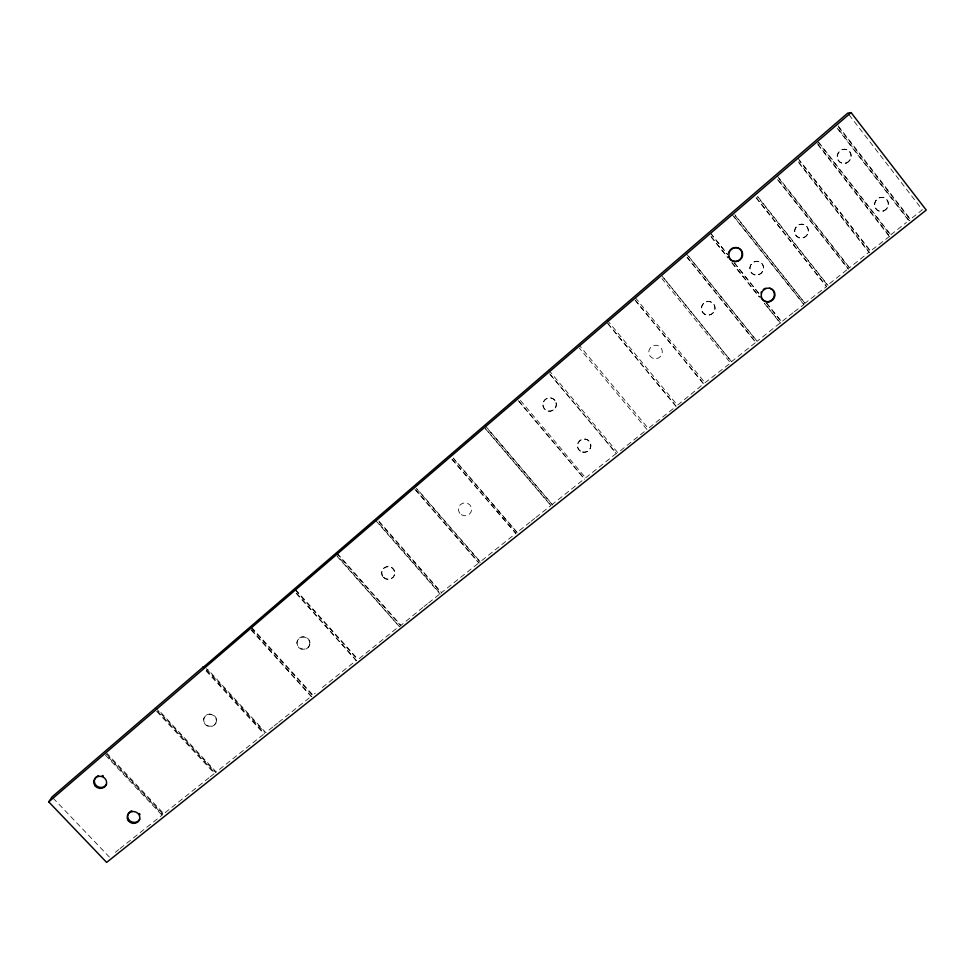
<?xml version="1.0" encoding="UTF-8"?>
<svg xmlns="http://www.w3.org/2000/svg" width="975" height="975" viewBox="0 0 975 975"><rect width="100%" height="100%" fill="white"/><g stroke="black" fill="none" stroke-linecap="round" stroke-linejoin="round"><path stroke-width="0.73" stroke-dasharray="4.88 3.66" d="M337.094 556.311L399.421 626.632L422.833 607.474M399.421 626.632L337.265 555.811M296.168 593.434L356.521 660.782L398.312 626.998M356.521 660.782L296.388 592.898M251.184 630.142L311.488 696.65L315.266 693.128M311.488 696.65L251.465 629.557M309.684 644.987A6.545 6.252 13.5 0 0 301.677 637.162A6.545 6.252 13.5 0 0 298.777 647.595A6.545 6.252 13.5 0 0 309.684 644.987L309.782 644.682A6.533 6.252 13.5 0 0 301.787 636.87A6.533 6.252 13.5 0 0 298.874 647.303A6.533 6.252 13.5 0 0 309.782 644.682M215.804 723.328A6.496 6.118 16.2 0 0 209.467 714.37A6.496 6.118 16.2 0 0 204.652 723.828A6.496 6.118 16.2 0 0 215.804 723.328L215.962 722.975A6.484 6.106 16.2 0 0 209.625 714.029A6.484 6.106 16.2 0 0 204.811 723.474A6.484 6.106 16.2 0 0 215.962 722.975M272.817 726.972L265.748 732.603L207.577 669.191M273.999 726.034L277.534 723.218M278.704 722.28L311.683 695.979M115.318 852.333L118.865 849.517M120.047 848.567L159.096 817.489M160.278 816.55L162.642 814.673L105.958 754.504M209.064 777.721L163.824 813.723L105.068 751.347M210.259 776.77L215.024 772.98L154.988 708.398M263.36 734.504L216.218 772.029L159.278 710.751M322.359 687.473L356.655 660.16M423.991 606.56L427.477 603.781M428.634 602.855L440.261 593.592L378.117 522.722M477.835 563.684L441.517 592.593L377.349 519.37M452.059 459.115L515.885 533.374L480.273 561.734L417.215 489.06M529.998 522.149L517.164 532.362L453.314 458.055M531.156 521.223L534.653 518.432M535.823 517.506L550.985 505.44L483.478 426.16M582.038 480.712L552.277 504.416L484.733 425.088M585.719 477.787L616.322 453.412L550.388 374.644M607.913 323.578L676.114 406.343L648.302 428.476L579.54 345.613M704.949 382.834L730.568 362.98L661.976 278.716M661.391 275.267L731.543 361.664L755.698 342.444L686.997 257.29M766.313 302.981L781.475 321.908L793.114 312.646M794.284 311.707L804.058 304.468L733.395 215.755M735.296 215.743L804.948 303.225L826.654 286.479L756.503 197.864M846.787 269.904L827.531 285.236L757.441 196.694M818.829 142.326L891.089 235.182L870.248 251.221L799.39 160.668M817.416 141.18L890.504 235.097L906.433 222.422M838.524 127.067L910.089 219.509L922.313 209.771L847.75 113.137M485.465 428.793L551.107 505.867L552.386 504.843L486.732 427.72M766.716 303.152L781.901 322.103L780.561 323.176L764.424 303.054M838.11 125.799L910.699 219.57L909.309 220.667L837.671 128.164M804.948 303.225L734.723 214.61M731.543 361.664L662.61 276.571M53.04 798.05L109.395 857.049M106.677 754.272L163.447 814.527M105.507 755.247L162.264 815.466M155.781 708.094L215.914 772.785M156.67 711.311L214.707 773.736M206.225 668.704L264.481 732.201M206.408 670.227L264.542 733.566M206.078 670.861L263.274 733.163M251.599 627.364L312.902 695.004M251.331 627.949L312.707 695.675M295.583 589.619L357.898 659.185M295.364 590.155L357.764 659.807M337.472 553.629L400.749 625.06M336.302 552.983L400.664 625.645M379.238 522.112L441.492 593.141M376.009 520.882L440.237 594.141M416.167 488.329L480.297 562.246M415.972 490.12L479.005 562.746M414.936 489.389L479.03 563.245M453.302 458.421L517.237 532.825M452.047 459.493L515.885 533.374M520.418 400.408L585.878 478.177M519.151 401.493L584.415 478.81M518.249 400.64L584.586 479.212M549.534 373.754L616.322 453.412M548.754 370.073L617.833 452.741L646.986 429.524L579.369 348.099M607.096 319.946L677.43 405.283L703.633 383.894L634.969 299.959M607.717 323.383L675.821 406.039M635.31 297.68L705.278 383.114M635.2 300.129L703.95 384.174M688.618 256.267L757.429 341.591M686.4 253.793L757.027 341.372L780.134 322.981L764.022 302.884M687.302 257.4L756.088 342.664M710.714 233.257L727.801 254.585M734.443 262.872L759.123 293.67M710.385 233.183L727.447 254.475M734.078 262.75L759.671 294.694M711.287 236.767L727.423 256.888M732.164 262.811L759.683 297.131M710.958 236.681L728.008 257.961M731.798 262.689L759.281 296.973M732.079 214.524L803.595 304.298M757.843 196.718L828.019 285.395M756.1 197.84L826.166 286.321M777.477 179.522L848.433 269.137L777.904 179.534M777.368 175.988L849.81 268.04M778.818 178.376L849.286 267.918L868.883 252.318L796.173 159.437M797.989 158.267L870.797 251.331L869.432 252.428L798.501 161.801M817.477 143.496L889.712 236.279M817.915 144.727L889.127 236.194M837.159 128.225L908.7 220.606M556.018 402.431A6.752 6.654 -27.6 0 1 548.072 410.975A6.752 6.654 -27.6 0 1 544.672 399.957A6.752 6.654 -27.6 0 1 556.018 402.431L556.079 402.577A6.752 6.654 -27.6 0 1 548.133 411.133A6.752 6.654 -27.6 0 1 544.72 400.103A6.752 6.654 -27.6 0 1 556.079 402.577M461.236 514.666A6.642 6.496 -0.5 0 0 471.632 509.876A6.642 6.496 -0.5 0 0 462.199 503.453A6.642 6.496 -0.5 0 0 461.236 514.666M709.13 314.974A6.935 6.715 -49 0 0 713.481 303.834A6.935 6.715 -49 0 0 701.817 305.918A6.935 6.715 -49 0 0 709.13 314.974M709.3 315.071A6.935 6.727 -49 0 0 713.651 303.92A6.935 6.727 -49 0 0 701.976 306.004A6.935 6.727 -49 0 0 709.3 315.071M759.062 274.658A7.02 6.752 -52 0 0 761.28 262.811A7.02 6.752 -52 0 0 750.08 267.187A7.02 6.752 -52 0 0 759.062 274.658M883.801 210.905A7.166 6.776 -53.8 0 0 886.226 198.863A7.166 6.776 -53.8 0 0 874.855 203.312A7.166 6.776 -53.8 0 0 883.801 210.905M758.867 274.584A7.008 6.74 -52 0 0 761.085 262.75A7.008 6.74 -52 0 0 749.885 267.126A7.008 6.74 -52 0 0 758.867 274.584M803.619 237.608A7.081 6.764 -53.9 0 0 805.911 225.664A7.081 6.764 -53.9 0 0 794.637 230.076A7.081 6.764 -53.9 0 0 803.619 237.608M803.851 237.656A7.093 6.776 -53.9 0 0 806.142 225.688A7.093 6.776 -53.9 0 0 794.869 230.112A7.093 6.776 -53.9 0 0 803.851 237.656M846.337 162.923A7.215 6.837 -57.7 0 0 848.616 150.735A7.215 6.837 -57.7 0 0 837.245 155.317A7.215 6.837 -57.7 0 0 846.337 162.923M846.592 162.923A7.227 6.837 -57.7 0 0 848.884 150.723A7.227 6.837 -57.7 0 0 837.501 155.305A7.227 6.837 -57.7 0 0 846.592 162.923M383.516 577.517A6.593 6.386 8.7 0 0 394.558 574.848A6.593 6.386 8.7 0 0 386.575 566.877A6.593 6.386 8.7 0 0 383.516 577.517M383.565 577.249A6.581 6.386 8.7 0 0 394.607 574.592A6.581 6.386 8.7 0 0 386.624 566.621A6.581 6.386 8.7 0 0 383.565 577.249M582.684 452.193A6.715 6.581 -25 0 0 590.631 443.722A6.715 6.581 -25 0 0 579.333 441.285A6.715 6.581 -25 0 0 582.684 452.193M582.599 452.01A6.715 6.581 -25 0 0 590.545 443.552A6.715 6.581 -25 0 0 579.26 441.102A6.715 6.581 -25 0 0 582.599 452.01M656.565 358.642A6.862 6.691 -43.8 0 0 660.831 347.612A6.862 6.691 -43.8 0 0 649.228 349.684A6.862 6.691 -43.8 0 0 656.565 358.642M883.521 210.88A7.154 6.764 -53.8 0 0 885.934 198.851A7.154 6.764 -53.8 0 0 874.575 203.288A7.154 6.764 -53.8 0 0 883.521 210.88"/><path stroke-width="1.46" d="M203.312 666.851L203.019 667.522L847.75 113.137L851.09 112.6L926.25 210.064L106.628 862.4L48.75 801.877L51.992 796.953L203.348 666.888M48.75 801.877L851.09 112.6M106.628 784.18A6.508 6.033 18.9 0 1 96.976 786.142A6.508 6.033 18.9 0 1 96.367 776.746M97.378 776.063A6.508 6.033 18.9 0 1 98.512 775.6M102.253 775.539A6.508 6.033 18.9 0 1 103.447 775.978M139.803 819.183A6.398 5.923 16.5 0 1 130.284 821.121L129.358 820.304A6.398 5.923 16.5 0 1 129.724 811.907M130.711 811.237A6.398 5.923 16.5 0 1 131.844 810.773M139.462 813.564A6.398 5.923 16.5 0 1 140.01 814.637M730.019 250.136A7.069 6.813 -53.9 0 1 740.695 249.966A7.069 6.813 -53.9 0 1 738.404 260.593A7.069 6.813 -53.9 0 1 728.63 256.608M728.703 252.549A7.069 6.813 -53.9 0 1 729.251 251.282M769.714 288.173A7.032 6.752 -49.4 0 1 772.285 299.63A7.032 6.752 -49.4 0 1 760.927 296.924M761.024 292.914A7.032 6.752 -49.4 0 1 761.572 291.647M763.328 289.538A7.032 6.752 -49.4 0 1 765.716 288.234M128.298 820.694A6.411 5.935 16.5 0 0 139.291 820.207A6.411 5.935 16.5 0 0 132.941 811.505A6.411 5.935 16.5 0 0 128.298 820.694M738.038 261.129A7.081 6.825 -53.9 0 0 740.232 249.149A7.081 6.825 -53.9 0 0 728.934 253.573A7.081 6.825 -53.9 0 0 738.038 261.129M94.916 785.643A6.508 6.033 18.8 0 0 106.068 785.143A6.508 6.033 18.8 0 0 99.584 776.271A6.508 6.033 18.8 0 0 94.916 785.643M769.019 301.836A7.044 6.764 -49.3 0 0 773.504 290.55A7.044 6.764 -49.3 0 0 761.694 292.671A7.044 6.764 -49.3 0 0 769.019 301.836"/></g></svg>
